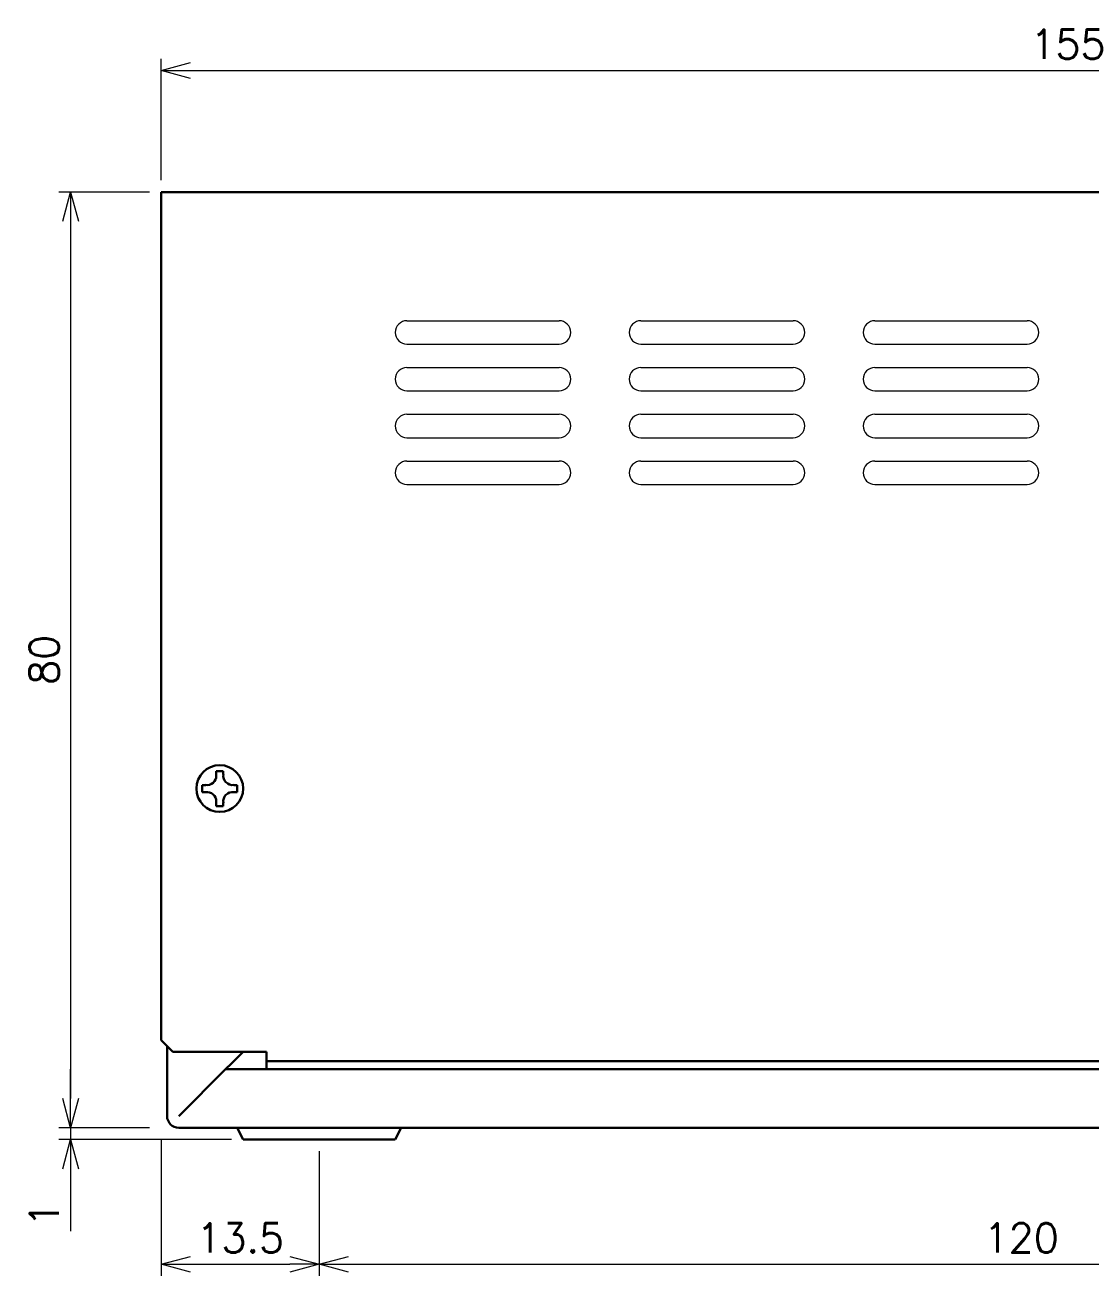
# Model space of a CAD drawing. Header units: inches. Extents: x -5 to 325, y -13 to 172.
# Drawn here: x 68.9 to 160, y -6.1 to 100.9 of the extents above; entities that cross this region are included whole.
import ezdxf

# ---------------------------------------------------------------- set-up
doc = ezdxf.new("R2010")
doc.units = ezdxf.units.IN
doc.header["$MEASUREMENT"] = 0
doc.layers.get('0').update_dxf_attribs({"lineweight": 30})
doc.layers.get('Defpoints').update_dxf_attribs({"lineweight": 9})
doc.layers.add('0 @ 1', color=7, linetype='Continuous', lineweight=30)
doc.styles.get("Standard").update_dxf_attribs({"font": 'txt', "bigfont": 'extfont2.shx'})
doc.dimstyles.new('KD-STD', dxfattribs={"dimscale": 0, "dimtxt": 2.5, "dimasz": 2.5, "dimexe": 1, "dimexo": 1, "dimgap": 1, "dimtad": 1, "dimdsep": 46, "dimtxsty": 'Standard', "dimblk": 'OPEN30', "dimcen": 0, "dimadec": 0, "dimazin": 0, "dimtfac": 1, "dimtmove": 0, "dimatfit": 3, "dimldrblk": 'OPEN30', "dimfxl": 1, "dimtolj": 1, "dimtzin": 0, "dimlwd": 15, "dimlwe": 15, "dimarcsym": 0})

# ---------------------------------------------------------------- blocks, each defined once
blk = doc.blocks.new('_Open30')
at = {"lineweight": -2}
for p, q in [((-1, 0.268), (0, 0)), ((0, 0), (-1, -0.268)), ((0, 0), (-1, 0))]:
    blk.add_line(p, q, dxfattribs=at)
blk = doc.blocks.new('*D38')
at = {"color": 0, "lineweight": 15}
for p, q in [((80.51, 87.6), (80.51, 97.99)), ((235.51, 87.6), (235.51, 97.99)), ((83.01, 96.99), (233.01, 96.99))]:
    blk.add_line(p, q, dxfattribs=at)
at = {"layer": 'Defpoints', "color": 0}
for p in [(235.51, 96.99), (80.51, 86.6), (235.51, 86.6)]:
    blk.add_point(p, dxfattribs=at)
at = {"color": 0, "lineweight": 15, "xscale": 2.5, "yscale": 2.5, "zscale": 2.5, "rotation": 180}
blk.add_blockref('_Open30', (80.51, 96.99), dxfattribs=at)
at = {"color": 0, "lineweight": 15, "xscale": 2.5, "yscale": 2.5, "zscale": 2.5}
blk.add_blockref('_Open30', (235.51, 96.99), dxfattribs=at)
at = {"color": 0, "lineweight": 15, "insert": (158.01, 99.24), "char_height": 2.5, "attachment_point": 5}
blk.add_mtext('\\A1;155', dxfattribs=at)
blk = doc.blocks.new('*D39')
at = {"color": 0, "lineweight": 15}
for p, q in [((79.51, 86.6), (71.76, 86.6)), ((72.76, 84.1), (72.76, 9.1)), ((79.51, 6.6), (71.76, 6.6))]:
    blk.add_line(p, q, dxfattribs=at)
at = {"layer": 'Defpoints', "color": 0}
for p in [(80.51, 86.6), (72.76, 6.6), (80.51, 6.6)]:
    blk.add_point(p, dxfattribs=at)
at = {"color": 0, "lineweight": 15, "xscale": 2.5, "yscale": 2.5, "zscale": 2.5}
for p, rotation in [((72.76, 86.6), 90), ((72.76, 6.6), 270)]:
    blk.add_blockref('_Open30', p, dxfattribs=dict(at, rotation=rotation))
at = {"color": 0, "lineweight": 15, "insert": (70.51, 46.6), "char_height": 2.5, "attachment_point": 5, "rotation": 90}
blk.add_mtext('\\A1;80', dxfattribs=at)
blk = doc.blocks.new('*D41')
at = {"color": 0, "lineweight": 15}
for p, q in [((72.76, 9.1), (72.76, 11.6)), ((79.51, 6.6), (71.76, 6.6)), ((72.76, 6.6), (72.76, 5.6)), ((86.51, 5.6), (71.76, 5.6)), ((72.76, 3.1), (72.76, -2.23))]:
    blk.add_line(p, q, dxfattribs=at)
at = {"layer": 'Defpoints', "color": 0}
for p in [(80.51, 6.6), (72.76, 5.6), (87.51, 5.6)]:
    blk.add_point(p, dxfattribs=at)
at = {"color": 0, "lineweight": 15, "xscale": 2.5, "yscale": 2.5, "zscale": 2.5}
for p, rotation in [((72.76, 6.6), 270), ((72.76, 5.6), 90)]:
    blk.add_blockref('_Open30', p, dxfattribs=dict(at, rotation=rotation))
at = {"color": 0, "lineweight": 15, "insert": (70.51, -0.82), "char_height": 2.5, "attachment_point": 5, "rotation": 90}
blk.add_mtext('\\A1;1', dxfattribs=at)
blk = doc.blocks.new('*D42')
at = {"color": 0, "lineweight": 15}
for p, q in [((94.01, 4.6), (94.01, -6.07)), ((214.01, 4.6), (214.01, -6.07)), ((96.51, -5.07), (211.51, -5.07))]:
    blk.add_line(p, q, dxfattribs=at)
at = {"layer": 'Defpoints', "color": 0}
for p in [(94.01, 5.6), (214.01, 5.6), (214.01, -5.07)]:
    blk.add_point(p, dxfattribs=at)
at = {"color": 0, "lineweight": 15, "xscale": 2.5, "yscale": 2.5, "zscale": 2.5, "rotation": 180}
blk.add_blockref('_Open30', (94.01, -5.07), dxfattribs=at)
at = {"color": 0, "lineweight": 15, "xscale": 2.5, "yscale": 2.5, "zscale": 2.5}
blk.add_blockref('_Open30', (214.01, -5.07), dxfattribs=at)
at = {"color": 0, "lineweight": 15, "insert": (154.01, -2.82), "char_height": 2.5, "attachment_point": 5}
blk.add_mtext('\\A1;120', dxfattribs=at)
blk = doc.blocks.new('*D44')
at = {"color": 0, "lineweight": 15}
for p, q in [((80.51, 5.6), (80.51, -6.07)), ((94.01, 4.6), (94.01, -6.07)), ((83.01, -5.07), (91.51, -5.07))]:
    blk.add_line(p, q, dxfattribs=at)
at = {"layer": 'Defpoints', "color": 0}
for p in [(80.51, 6.6), (94.01, 5.6), (94.01, -5.07)]:
    blk.add_point(p, dxfattribs=at)
at = {"color": 0, "lineweight": 15, "xscale": 2.5, "yscale": 2.5, "zscale": 2.5, "rotation": 180}
blk.add_blockref('_Open30', (80.51, -5.07), dxfattribs=at)
at = {"color": 0, "lineweight": 15, "xscale": 2.5, "yscale": 2.5, "zscale": 2.5}
blk.add_blockref('_Open30', (94.01, -5.07), dxfattribs=at)
at = {"color": 0, "lineweight": 15, "insert": (87.26, -2.82), "char_height": 2.5, "attachment_point": 5}
blk.add_mtext('\\A1;13.5', dxfattribs=at)
blk = doc.blocks.new('A$C6D360941')
for p, q in [((0, 81), (155, 81)), ((0, 81), (0, 8.5)), ((4.7, 31.2), (4.7, 31.5)), ((4.7, 31.5), (5.3, 31.5)), ((5.3, 31.2), (5.3, 31.5)), ((3.5, 30.3), (3.8, 30.3)), ((3.5, 29.7), (3.5, 30.3)), ((6.2, 30.3), (6.5, 30.3)), ((6.5, 30.3), (6.5, 29.7)), ((3.5, 29.7), (3.8, 29.7)), ((6.2, 29.7), (6.5, 29.7)), ((6.5, 29.7), (6.2, 29.7)), ((4.7, 28.5), (4.7, 28.8)), ((5.3, 28.5), (4.7, 28.5)), ((5.3, 28.5), (5.3, 28.8)), ((1, 7.5), (0, 8.5)), ((0.5, 8), (0.5, 2)), ((9, 7.5), (1, 7.5)), ((6.01, 6.5), (7.01, 7.5)), ((9, 7.5), (9, 6)), ((5.5, 6), (6.01, 6.5)), ((146, 6.7), (9, 6.7)), ((5.5, 6), (1.5, 2)), ((146, 6), (9, 6)), ((0.5, 2.18), (0.5, 2)), ((1.5, 1), (31.5, 1)), ((31.5, 1), (153.5, 1))]:
    blk.add_line(p, q)
at = {"lineweight": 15}
for p, q in [((21, 70), (34, 70)), ((41, 70), (54, 70)), ((61, 70), (74, 70)), ((21, 68), (34, 68)), ((41, 68), (54, 68)), ((61, 68), (74, 68)), ((21, 66), (34, 66)), ((41, 66), (54, 66)), ((61, 66), (74, 66)), ((21, 64), (34, 64)), ((41, 64), (54, 64)), ((61, 64), (74, 64)), ((21, 62), (34, 62)), ((41, 62), (54, 62)), ((61, 62), (74, 62)), ((21, 60), (34, 60)), ((41, 60), (54, 60)), ((61, 60), (74, 60)), ((21, 58), (34, 58)), ((41, 58), (54, 58)), ((61, 58), (74, 58)), ((21, 56), (34, 56)), ((41, 56), (54, 56)), ((61, 56), (74, 56)), ((8, 1), (19, 1))]:
    blk.add_line(p, q, dxfattribs=at)
at = {"lineweight": 30}
for p, q in [((5.5, 6), (9, 6)), ((6.5, 1), (7, 0)), ((7, 0), (20, 0)), ((20.5, 1), (20, 0))]:
    blk.add_line(p, q, dxfattribs=at)
blk.add_circle((5, 30), 2)
at = {"lineweight": 15}
for centre, start, end in [((21, 69), 90, 270), ((34, 69), 270, 90), ((41, 69), 90, 270), ((54, 69), 270, 90), ((61, 69), 90, 270), ((74, 69), 270, 90), ((21, 65), 90, 270), ((34, 65), 270, 90), ((41, 65), 90, 270), ((54, 65), 270, 90), ((61, 65), 90, 270), ((74, 65), 270, 90), ((21, 61), 90, 270), ((34, 61), 270, 90), ((41, 61), 90, 270), ((54, 61), 270, 90), ((61, 61), 90, 270), ((74, 61), 270, 90), ((21, 57), 90, 270), ((34, 57), 270, 90), ((41, 57), 90, 270), ((54, 57), 270, 90), ((61, 57), 90, 270), ((74, 57), 270, 90)]:
    blk.add_arc(centre, 1, start, end, dxfattribs=at)
for centre, radius, start, end in [((3.9, 31.1), 0.8, 262, 0), ((3.9, 31.1), 0.8, 0, 7.9968), ((6.1, 31.1), 0.8, 172.0032, 278), ((3.9, 28.9), 0.8, 0, 98), ((3.9, 28.9), 0.8, 352.0032, 0), ((6.1, 28.9), 0.8, 82, 187.9968), ((1.5, 2), 1, 180, 270)]:
    blk.add_arc(centre, radius, start, end)

msp = doc.modelspace()

# ---------------------------------------------------------------- block references
msp.add_blockref('A$C6D360941', (80.51, 5.599))

# ---------------------------------------------------------------- dimensions: what is measured, and where the dimension line sits
at = {"layer": '0 @ 1', "lineweight": 15}
for base, p1, p2, picture, middle in [((235.51, 96.988), (80.51, 86.599), (235.51, 86.599), '*D38', (158.01, 99.238)), ((94.01, -5.072), (80.51, 6.599), (94.01, 5.599), '*D44', (87.26, -2.822)), ((214.01, -5.072), (94.01, 5.599), (214.01, 5.599), '*D42', (154.01, -2.822))]:
    dim = msp.add_linear_dim(base=base, p1=p1, p2=p2, dimstyle='KD-STD', override={"dimscale": 1, "dimtix": 0, "dimtofl": 1, "dimtmove": 0, "dimatfit": 3}, dxfattribs=at)
    dim.commit()
    dim.dimension.update_dxf_attribs({"geometry": picture, "text_midpoint": middle})
for base, p1, p2, picture, middle in [((72.758, 6.599), (80.51, 86.599), (80.51, 6.599), '*D39', (70.508, 46.599)), ((72.758, 5.599), (80.51, 6.599), (87.51, 5.599), '*D41', (70.508, -0.818))]:
    dim = msp.add_linear_dim(base=base, p1=p1, p2=p2, angle=90, dimstyle='KD-STD', override={"dimscale": 1, "dimtix": 0, "dimtofl": 1, "dimtmove": 0, "dimatfit": 3}, dxfattribs=at)
    dim.commit()
    dim.dimension.update_dxf_attribs({"geometry": picture, "text_midpoint": middle})

doc.saveas('drawing.dxf')
